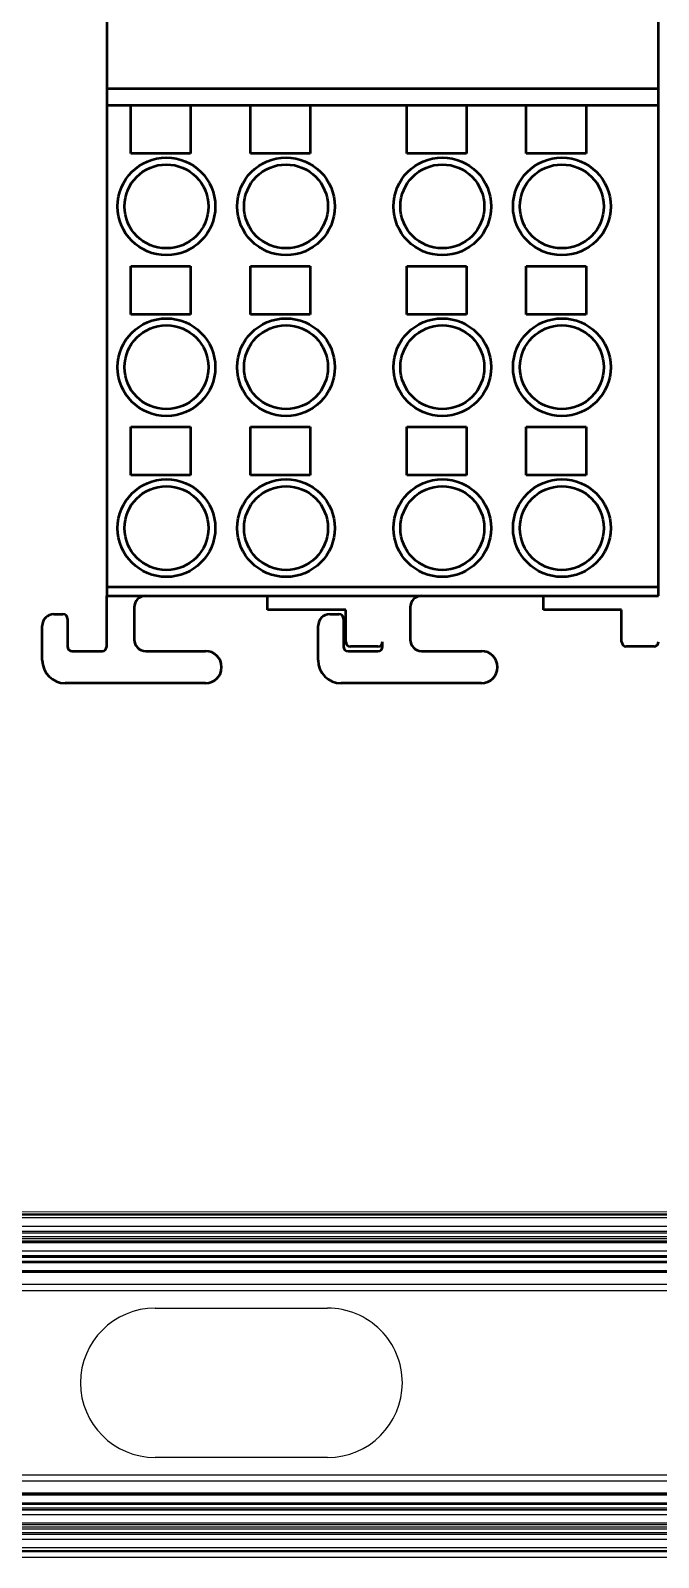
# Model space of a CAD drawing. Header units: inches. Extents: x 17 to 3130, y 15 to 659.
# Drawn here: x 1171.1 to 1198.4, y 129.2 to 195.6 of the extents above; entities that cross this region are included whole.
import ezdxf

# ---------------------------------------------------------------- set-up
doc = ezdxf.new("R2010")
doc.units = ezdxf.units.IN
doc.header["$MEASUREMENT"] = 0
doc.layers.add('MAIN-1', color=7, linetype='Continuous')
doc.layers.add('MAIN-2', color=7, linetype='Continuous')
doc.layers.add('Sichtbar (ISO)', color=7, linetype='Continuous', lineweight=50)

msp = doc.modelspace()

# ---------------------------------------------------------------- linework, layer by layer
msp.add_line((850.49473, 144.09313), (1480.49468, 144.35048))
at = {"layer": 'MAIN-1'}
for p, q in [((1480.49658, 142.8796), (850.49473, 142.8796)), ((1176.526, 140.0296), (1184.026, 140.0296)), ((1184.026, 133.5296), (1176.526, 133.5296)), ((850.49473, 130.6796), (1480.5124, 130.6796)), ((1480.51435, 129.1796), (850.49473, 129.1796))]:
    msp.add_line(p, q, dxfattribs=at)
for centre, start, end in [((1176.526, 136.7796), 90.0000198, 180.0000187), ((1184.026, 136.7796), 359.9999813, 90.0000198), ((1176.526, 136.7796), 180.0000187, 270), ((1184.026, 136.7796), 270, 359.9999813)]:
    msp.add_arc(centre, 3.25, start, end, dxfattribs=at)
at = {"layer": 'MAIN-2'}
for p, q in [((850.49473, 144.1296), (1480.49496, 144.1296)), ((850.49473, 144.09313), (1480.49501, 144.09313)), ((1480.49519, 143.95283), (850.49473, 143.95283)), ((1480.49568, 143.5796), (850.49473, 143.5796)), ((850.49473, 143.3796), (1480.49594, 143.3796)), ((1480.49605, 143.29313), (850.49473, 143.29313)), ((850.49473, 143.15283), (1480.49623, 143.15283)), ((850.49473, 143.06327), (1480.49635, 143.06327)), ((1480.4965, 142.94594), (850.49473, 142.94594)), ((1480.49659, 142.87206), (850.49473, 142.87206)), ((850.49473, 142.51851), (1480.49705, 142.51851)), ((850.49473, 142.30638), (1480.49733, 142.30638)), ((1480.49733, 142.30638), (850.49473, 142.30638)), ((1480.49742, 142.23316), (850.49473, 142.23316)), ((850.49473, 142.0796), (1480.49762, 142.0796)), ((850.49473, 142.01327), (1480.49771, 142.01327)), ((1480.49818, 141.65122), (850.49473, 141.65122)), ((1480.49825, 141.59684), (850.49473, 141.59684)), ((1480.49827, 141.5796), (850.49473, 141.5796)), ((850.49473, 141.06608), (1480.49894, 141.06608)), ((850.49473, 140.79354), (1480.49929, 140.79354)), ((1480.5097, 132.76567), (850.49473, 132.76567)), ((1480.51005, 132.49313), (850.49473, 132.49313)), ((1480.51072, 131.9796), (850.49473, 131.9796)), ((850.49473, 131.96237), (1480.51074, 131.96237)), ((850.49473, 131.90798), (1480.51081, 131.90798)), ((1480.51128, 131.54594), (850.49473, 131.54594)), ((1480.51136, 131.4796), (850.49473, 131.4796)), ((1480.51156, 131.32605), (850.49473, 131.32605)), ((1480.51166, 131.25283), (850.49473, 131.25283)), ((850.49473, 131.25283), (1480.51166, 131.25283)), ((1480.51193, 131.04069), (850.49473, 131.04069)), ((850.49473, 130.68714), (1480.51239, 130.68714)), ((850.49473, 130.61327), (1480.51249, 130.61327)), ((1480.51264, 130.49594), (850.49473, 130.49594)), ((1480.51275, 130.40638), (850.49473, 130.40638)), ((850.49473, 130.26608), (1480.51294, 130.26608)), ((1480.51305, 130.1796), (850.49473, 130.1796)), ((850.49473, 129.9796), (1480.51331, 129.9796)), ((850.49473, 129.60638), (1480.51379, 129.60638)), ((1480.51397, 129.46608), (850.49473, 129.46608)), ((1480.51402, 129.4296), (850.49473, 129.4296))]:
    msp.add_line(p, q, dxfattribs=at)
at = {"layer": 'Sichtbar (ISO)'}
for p, q in [((1174.41565, 209.87573), (1174.41565, 193.10367)), ((1198.41565, 193.10367), (1198.41565, 201.47573)), ((1174.41565, 193.10367), (1174.41565, 192.37573)), ((1174.41565, 193.10367), (1198.41565, 193.10367)), ((1198.41565, 192.37573), (1198.41565, 193.10367)), ((1174.41565, 192.37573), (1174.41565, 171.42573)), ((1174.41565, 192.37573), (1175.46565, 192.37573)), ((1175.46565, 192.37573), (1178.06565, 192.37573)), ((1175.46565, 190.27573), (1175.46565, 192.37573)), ((1178.06565, 192.37573), (1178.06565, 190.27573)), ((1178.06565, 192.37573), (1180.66565, 192.37573)), ((1180.66565, 192.37573), (1183.26565, 192.37573)), ((1180.66565, 190.27573), (1180.66565, 192.37573)), ((1183.26565, 192.37573), (1183.26565, 190.27573)), ((1183.26565, 192.37573), (1187.46565, 192.37573)), ((1187.46565, 192.37573), (1190.06565, 192.37573)), ((1187.46565, 190.27573), (1187.46565, 192.37573)), ((1190.06565, 192.37573), (1190.06565, 190.27573)), ((1190.06565, 192.37573), (1192.66565, 192.37573)), ((1192.66565, 192.37573), (1195.26565, 192.37573)), ((1192.66565, 190.27573), (1192.66565, 192.37573)), ((1195.26565, 192.37573), (1195.26565, 190.27573)), ((1195.26565, 192.37573), (1198.41565, 192.37573)), ((1198.41565, 171.42573), (1198.41565, 192.37573)), ((1178.06565, 190.27573), (1175.46565, 190.27573)), ((1183.26565, 190.27573), (1180.66565, 190.27573)), ((1190.06565, 190.27573), (1187.46565, 190.27573)), ((1195.26565, 190.27573), (1192.66565, 190.27573)), ((1175.46565, 185.37573), (1178.06565, 185.37573)), ((1175.46565, 183.27573), (1175.46565, 185.37573)), ((1178.06565, 185.37573), (1178.06565, 183.27573)), ((1180.66565, 185.37573), (1183.26565, 185.37573)), ((1180.66565, 183.27573), (1180.66565, 185.37573)), ((1183.26565, 185.37573), (1183.26565, 183.27573)), ((1187.46565, 185.37573), (1190.06565, 185.37573)), ((1187.46565, 183.27573), (1187.46565, 185.37573)), ((1190.06565, 185.37573), (1190.06565, 183.27573)), ((1192.66565, 185.37573), (1195.26565, 185.37573)), ((1192.66565, 183.27573), (1192.66565, 185.37573)), ((1195.26565, 185.37573), (1195.26565, 183.27573)), ((1178.06565, 183.27573), (1175.46565, 183.27573)), ((1183.26565, 183.27573), (1180.66565, 183.27573)), ((1190.06565, 183.27573), (1187.46565, 183.27573)), ((1195.26565, 183.27573), (1192.66565, 183.27573)), ((1175.46565, 178.37573), (1178.06565, 178.37573)), ((1175.46565, 176.27573), (1175.46565, 178.37573)), ((1178.06565, 178.37573), (1178.06565, 176.27573)), ((1180.66565, 178.37573), (1183.26565, 178.37573)), ((1180.66565, 176.27573), (1180.66565, 178.37573)), ((1183.26565, 178.37573), (1183.26565, 176.27573)), ((1187.46565, 178.37573), (1190.06565, 178.37573)), ((1187.46565, 176.27573), (1187.46565, 178.37573)), ((1190.06565, 178.37573), (1190.06565, 176.27573)), ((1192.66565, 178.37573), (1195.26565, 178.37573)), ((1192.66565, 176.27573), (1192.66565, 178.37573)), ((1195.26565, 178.37573), (1195.26565, 176.27573)), ((1178.06565, 176.27573), (1175.46565, 176.27573)), ((1183.26565, 176.27573), (1180.66565, 176.27573)), ((1190.06565, 176.27573), (1187.46565, 176.27573)), ((1195.26565, 176.27573), (1192.66565, 176.27573)), ((1174.41565, 171.42573), (1174.41565, 171.02573)), ((1174.41565, 171.42573), (1198.41565, 171.42573)), ((1174.41565, 168.82573), (1174.41565, 171.02573)), ((1174.41565, 171.02573), (1198.41565, 171.02573)), ((1181.41565, 170.42573), (1181.41565, 171.02573)), ((1193.41565, 170.42573), (1193.41565, 171.02573)), ((1198.41565, 171.02573), (1198.41565, 171.42573)), ((1172.11565, 170.22573), (1172.51565, 170.22573)), ((1175.61565, 170.52573), (1175.61565, 169.12573)), ((1184.81565, 170.42573), (1181.41565, 170.42573)), ((1184.11565, 170.22573), (1184.51565, 170.22573)), ((1184.81565, 169.02573), (1184.81565, 170.42573)), ((1187.61565, 170.52573), (1187.61565, 169.12573)), ((1196.81565, 170.42573), (1193.41565, 170.42573)), ((1196.81565, 169.02573), (1196.81565, 170.42573)), ((1171.61565, 168.22573), (1171.61565, 169.72573)), ((1172.71565, 170.02573), (1172.71565, 168.82573)), ((1183.61565, 168.22573), (1183.61565, 169.72573)), ((1184.71565, 170.02573), (1184.71565, 168.82573)), ((1186.21565, 168.82573), (1185.01565, 168.82573)), ((1186.41565, 168.82573), (1186.41565, 169.02573)), ((1198.21565, 168.82573), (1197.01565, 168.82573)), ((1172.91565, 168.62573), (1174.21565, 168.62573)), ((1176.11565, 168.62573), (1178.71565, 168.62573)), ((1184.91565, 168.62573), (1186.21565, 168.62573)), ((1188.11565, 168.62573), (1190.71565, 168.62573)), ((1178.71565, 167.22573), (1172.61565, 167.22573)), ((1190.71565, 167.22573), (1184.61565, 167.22573))]:
    msp.add_line(p, q, dxfattribs=at)
for centre, radius in [((1177.01565, 187.97573), 2.125), ((1182.21565, 187.97573), 2.125), ((1189.01565, 187.97573), 2.125), ((1194.21565, 187.97573), 2.125), ((1177.01565, 187.97573), 1.825), ((1182.21565, 187.97573), 1.825), ((1189.01565, 187.97573), 1.825), ((1194.21565, 187.97573), 1.825), ((1177.01565, 180.97573), 2.125), ((1177.01565, 180.97573), 1.825), ((1182.21565, 180.97573), 2.125), ((1182.21565, 180.97573), 1.825), ((1189.01565, 180.97573), 2.125), ((1189.01565, 180.97573), 1.825), ((1194.21565, 180.97573), 2.125), ((1194.21565, 180.97573), 1.825), ((1177.01565, 173.97573), 2.125), ((1182.21565, 173.97573), 2.125), ((1189.01565, 173.97573), 2.125), ((1194.21565, 173.97573), 2.125), ((1177.01565, 173.97573), 1.825), ((1182.21565, 173.97573), 1.825), ((1189.01565, 173.97573), 1.825), ((1194.21565, 173.97573), 1.825)]:
    msp.add_circle(centre, radius, dxfattribs=at)
for centre, radius, start, end in [((1176.11565, 170.52573), 0.5, 90, 180), ((1188.11565, 170.52573), 0.5, 90, 180), ((1172.11565, 169.72573), 0.5, 90, 180), ((1172.51565, 170.02573), 0.2, 0, 90), ((1184.11565, 169.72573), 0.5, 90, 180), ((1184.51565, 170.02573), 0.2, 0, 90), ((1172.91565, 168.82573), 0.2, 180, 270), ((1174.21565, 168.82573), 0.2, 270, 0), ((1176.11565, 169.12573), 0.5, 180, 270), ((1184.91565, 168.82573), 0.2, 180, 270), ((1185.01565, 169.02573), 0.2, 180, 270), ((1186.21565, 169.02573), 0.2, 270, 0), ((1186.21565, 168.82573), 0.2, 270, 0), ((1188.11565, 169.12573), 0.5, 180, 270), ((1197.01565, 169.02573), 0.2, 180, 270), ((1198.21565, 169.02573), 0.2, 270, 0), ((1172.61565, 168.22573), 1, 180, 270), ((1178.71565, 167.92573), 0.7, 270, 90), ((1184.61565, 168.22573), 1, 180, 270), ((1190.71565, 167.92573), 0.7, 270, 90)]:
    msp.add_arc(centre, radius, start, end, dxfattribs=at)

doc.saveas('drawing.dxf')
